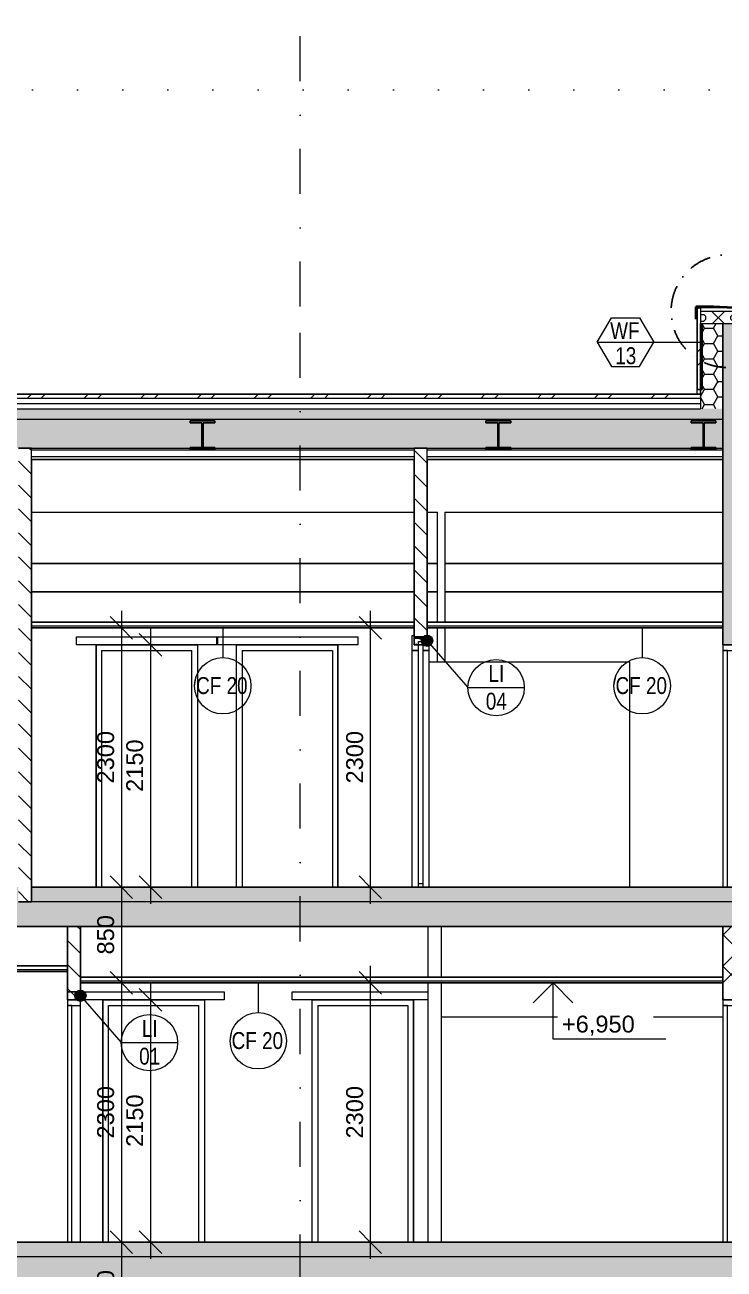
# Model space of a CAD drawing. Header units: millimetres. Extents: x 51291 to 245431, y -8645 to 72638.
# Drawn here: x 88856 to 95059, y 4410 to 15450 of the extents above; entities that cross this region are included whole.
import ezdxf

# ---------------------------------------------------------------- set-up
doc = ezdxf.new("R2010")
doc.units = ezdxf.units.MM
for name, pattern in [('HA_DashDot_10mm-S3mm', [1000, 400, -300, 0, -300]), ('HA_DashDot_4mm-S1mm', [400, 200, -100, 0, -100]), ('HA_Dot-S4mm', [400, 0, -400])]:
    doc.linetypes.add(name, pattern=pattern)
for name, color, linetype, lineweight in [('A-____-____-DIMS', 9, 'Continuous', 5), ('A-____-____-DIMS-100', 9, 'Continuous', 5), ('A-CLNG-____-IDEN', 9, 'Continuous', 9), ('A-CLNG-____-MCUT', 9, 'Continuous', 25), ('A-DETL-____-THIN', 9, 'Continuous', 9), ('A-DETL-____-WIDE', 9, 'Continuous', 40), ('A-DETL-GENF-OTLN', 9, 'Continuous', 9), ('A-DOOR-____-MCUT', 9, 'Continuous', 9), ('A-DOOR-____-OTLN', 9, 'Continuous', 9), ('A-DOOR-FRAM-MCUT', 9, 'Continuous', 9), ('A-DOOR-FRAM-OTLN', 9, 'Continuous', 9), ('A-FLOR-____-MCUT', 9, 'Continuous', 25), ('A-FLOR-____-OVHD', 9, 'HA_DashDot_4mm-S1mm', 25), ('A-FLOR-____-PATT', 9, 'Continuous', 25), ('A-FLOR-LEVL-OTLN', 9, 'Continuous', 9), ('A-GENM-____-IDEN', 9, 'Continuous', 9), ('A-GENM-____-MCUT', 9, 'Continuous', 25), ('A-GENM-____-OTLN', 9, 'Continuous', 9), ('A-ROOF-____-MCUT', 9, 'Continuous', 25), ('A-ROOF-____-PATT', 9, 'Continuous', 25), ('A-WALL-____-MCUT', 9, 'Continuous', 25), ('A-WALL-____-OTLN', 9, 'Continuous', 9), ('A-WALL-____-PATT', 9, 'Continuous', 25), ('G-____-____-DIMS', 9, 'Continuous', 5), ('G-____-____-TEXT', 9, 'Continuous', 5), ('I-FURN-____-OTLN', 9, 'Continuous', 9), ('I-WALL-____-MCUT', 9, 'Continuous', 25), ('I-WALL-____-OTLN', 9, 'Continuous', 9), ('S-BEAM-____-MCUT', 9, 'Continuous', 25), ('S-COLS-____-OTLN', 9, 'Continuous', 9), ('S-GRID-____-OTLN', 9, 'Continuous', 5)]:
    doc.layers.add(name, color=color, linetype=linetype, lineweight=lineweight)
doc.styles.add('Arial_1', font='arial.ttf', dxfattribs={"height": 150})
doc.styles.add('Arial_3', font='arial.ttf', dxfattribs={"width": 0.8, "height": 150})
doc.dimstyles.new('Inner_Dimensions', dxfattribs={"dimscale": 304.8, "dimtxt": 153.03891, "dimasz": 0.656168, "dimexe": 0.492126, "dimexo": 0.0625, "dimgap": 0.065617, "dimtad": 1, "dimdec": 0, "dimzin": 0, "dimdsep": 46, "dimtxsty": 'Arial_1', "dimblk1": 'OBLIQUE', "dimblk2": 'OBLIQUE', "dimsah": 1, "dimcen": 0.09, "dimdle": 0.492126, "dimazin": 0, "dimtfac": 1, "dimtdec": 4, "dimtix": 1, "dimtmove": 0, "dimatfit": 3, "dimfxl": 0.492126, "dimfxlon": 1, "dimtvp": 1, "dimtolj": 1, "dimtzin": 0, "dimlwd": 9, "dimlwe": 9, "dimarcsym": 2})
pattern_1 = [(135, (-4372.11, 1865.4), (-106.066, -106.066), [])]
pattern_2 = [(45, (-4372.1, 1865.4), (-251.447, 251.447), []), (45, (-4372.1, 2246.4), (-251.447, 251.447), [])]
pattern_3 = [(0, (-4372.115, 1865.4), (117.188, 67.658), [78.125, -156.25]), (120, (-4372.115, 1865.4), (-117.18705, 67.65792), [78.125, -156.25]), (60, (-4372.115, 1865.4), (0.00045, 135.31679), [0, -156.25, 78.125, 0])]
pattern_4 = [(45, (-4372.11, 1865.4), (-176.777, 176.777), []), (45, (-4301.4, 1865.4), (-176.777, 176.777), []), (45, (-4159.98, 1865.4), (-106.066, 247.4874), [100, -50, 3.353, -46.647])]

# ---------------------------------------------------------------- blocks, each defined once
blk = doc.blocks.new('HA_DR_Single_Swing_Solid - In_BJ_900x2100_Vstup-V24-ŘEZ D-D OBJEKT D')
at = {"layer": 'A-DOOR-____-MCUT', "color": 250}
for p, q in [((3898, 6750), (3898, 4650)), ((3938, 6750), (3898, 6750)), ((3938, 4650), (3938, 6750)), ((3898, 4650), (3938, 4650))]:
    blk.add_line(p, q, dxfattribs=at)
at = {"layer": 'A-DOOR-FRAM-MCUT', "color": 250}
for p, q in [((3898, 6800), (3898, 6750)), ((4148, 6800), (3898, 6800)), ((3898, 6750), (4148, 6750)), ((4148, 6750), (4148, 6800))]:
    blk.add_line(p, q, dxfattribs=at)
at = {"layer": 'A-DOOR-FRAM-OTLN', "color": 250}
blk.add_line((4148, 6750), (4148, 4650), dxfattribs=at)
blk = doc.blocks.new('HA_DR_Single_Swing_Solid - In_BJ_900x2100_Vstup-2000318-ŘEZ D-D OBJEKT D')
at = {"layer": 'A-DOOR-____-MCUT', "color": 250}
for p, q in [((3898, 9900), (3898, 7800)), ((3938, 9900), (3898, 9900)), ((3938, 7800), (3938, 9900)), ((3898, 7800), (3938, 7800))]:
    blk.add_line(p, q, dxfattribs=at)
at = {"layer": 'A-DOOR-FRAM-MCUT', "color": 250}
for p, q in [((3898, 9950), (3898, 9900)), ((4148, 9950), (3898, 9950)), ((4148, 9900), (4148, 9950)), ((3898, 9900), (4148, 9900))]:
    blk.add_line(p, q, dxfattribs=at)
at = {"layer": 'A-DOOR-FRAM-OTLN', "color": 250}
blk.add_line((4148, 9900), (4148, 7800), dxfattribs=at)
blk = doc.blocks.new('HA_DR_Single_Swing_Solid - In_BJ_800x2100-2000412-ŘEZ D-D OBJEKT D')
at = {"layer": 'A-DOOR-FRAM-OTLN', "color": 250}
for p, q in [((17148, 1500), (17148, 3650)), ((18048, 3650), (17148, 3650)), ((18048, 1500), (18048, 3650)), ((17198, 3600), (17198, 1500)), ((17198, 3600), (17998, 3600)), ((17998, 3600), (17998, 1500))]:
    blk.add_line(p, q, dxfattribs=at)
blk = doc.blocks.new('HA_DR_Single_Swing_Solid - In_BJ_800x2100-2000414-ŘEZ D-D OBJEKT D')
at = {"layer": 'A-DOOR-FRAM-OTLN', "color": 250}
for p, q in [((15343, 3650), (15343, 1500)), ((16243, 3650), (15343, 3650)), ((16243, 3650), (16243, 1500)), ((15393, 1500), (15393, 3600)), ((15393, 3600), (16193, 3600)), ((16193, 1500), (16193, 3600))]:
    blk.add_line(p, q, dxfattribs=at)
blk = doc.blocks.new('HA_DR_Single_Swing_Solid - In_BJ_700x2100-2000418-ŘEZ D-D OBJEKT D')
at = {"layer": 'A-DOOR-____-MCUT', "color": 250}
for p, q in [((-1917, 6750), (-1917, 4650)), ((-1877, 6750), (-1917, 6750)), ((-1877, 4650), (-1877, 6750)), ((-1917, 4650), (-1877, 4650))]:
    blk.add_line(p, q, dxfattribs=at)
at = {"layer": 'A-DOOR-FRAM-MCUT', "color": 250}
for p, q in [((-1917, 6800), (-1917, 6750)), ((-1802, 6800), (-1917, 6800)), ((-1917, 6750), (-1802, 6750)), ((-1802, 6750), (-1802, 6800))]:
    blk.add_line(p, q, dxfattribs=at)
at = {"layer": 'A-DOOR-FRAM-OTLN', "color": 250}
blk.add_line((-1802, 4650), (-1802, 6750), dxfattribs=at)
blk = doc.blocks.new('NAB_Šatní_skříň_ADNS - 600x2000xšířka-1657077-ŘEZ D-D OBJEKT D')
at = {"layer": 'I-FURN-____-OTLN', "color": 250}
for q in [(3898, 6650), (1398, 4650)]:
    blk.add_line((1398, 6650), q, dxfattribs=at)
blk = doc.blocks.new('HA_DR_Single_SlidingToPocket_Solid - In_BJ_700x2100-1984230-ŘEZ D-D OBJEKT D')
at = {"layer": 'A-DOOR-FRAM-MCUT', "color": 250}
for p, q in [((1138, 10030), (1138, 9900)), ((1158, 10030), (1138, 10030)), ((1158, 10010), (1158, 10030)), ((1273, 10010), (1158, 10010)), ((1196, 9900), (1196, 9980)), ((1196, 9980), (1236, 9980)), ((1236, 9980), (1236, 9900)), ((1293, 10030), (1273, 10030)), ((1273, 10030), (1273, 10010)), ((1293, 9900), (1293, 10030)), ((1138, 9900), (1196, 9900)), ((1196, 9900), (1138, 9900)), ((1138, 9900), (1138, 7800)), ((1196, 7800), (1196, 9900)), ((1236, 9900), (1293, 9900)), ((1293, 9900), (1236, 9900)), ((1236, 9900), (1236, 7800)), ((1293, 7800), (1293, 9900)), ((1138, 7800), (1196, 7800)), ((1236, 7800), (1293, 7800))]:
    blk.add_line(p, q, dxfattribs=at)
at = {"layer": 'A-DOOR-FRAM-OTLN', "color": 250}
blk.add_line((1236, 7830), (1196, 7830), dxfattribs=at)
blk = doc.blocks.new('NAB_Šatní_skříň_ADNS - 600x2000xšířka-1471654-ŘEZ D-D OBJEKT D')
at = {"layer": 'I-FURN-____-OTLN', "color": 250}
for p in [(1293, 9800), (3073, 7800)]:
    blk.add_line(p, (3073, 9800), dxfattribs=at)
blk = doc.blocks.new('TB_Porotherm KP11_5_1000mm - TB_Porotherm KP11_5_1000mm-1834151-ŘEZ D-D OBJEKT D')
at = {"layer": 'A-GENM-____-OTLN', "lineweight": 5}
h = blk.add_hatch(dxfattribs=at)
h.set_pattern_fill('FP_27', color=256, style=0, pattern_type=2)
h.set_pattern_definition(pattern_4)
h.paths.add_polyline_path([(-1802, 6800), (-1802, 6871), (-1917, 6871), (-1917, 6800)])
at = {"layer": 'A-GENM-____-MCUT', "color": 10}
for p, q in [((-1802, 6871), (-1917, 6871)), ((-1917, 6871), (-1917, 6800)), ((-1802, 6800), (-1802, 6871)), ((-1917, 6800), (-1802, 6800))]:
    blk.add_line(p, q, dxfattribs=at)
blk = doc.blocks.new('TB_Porotherm KP11_5_1250mm - TB_Porotherm KP11_5_1250mm-1840670-ŘEZ D-D OBJEKT D')
at = {"layer": 'A-GENM-____-OTLN', "color": 250}
for p, q in [((-1777, 6800), (-1777, 6871)), ((-1777, 6871), (-527, 6871)), ((-527, 6871), (-527, 6800)), ((-527, 6800), (-1777, 6800))]:
    blk.add_line(p, q, dxfattribs=at)
blk = doc.blocks.new('TB_Porotherm KP11_5_1250mm - TB_Porotherm KP11_5_1250mm-V30-ŘEZ D-D OBJEKT D')
at = {"layer": 'A-GENM-____-OTLN', "color": 250}
for p, q in [((78, 6800), (78, 6871)), ((78, 6871), (1283, 6871)), ((1283, 6800), (78, 6800))]:
    blk.add_line(p, q, dxfattribs=at)
blk = doc.blocks.new('TB_Porotherm KP11_5_1750mm - TB_Porotherm KP11_5_1750mm-V48-ŘEZ D-D OBJEKT D')
at = {"layer": 'A-GENM-____-OTLN', "lineweight": 5}
h = blk.add_hatch(dxfattribs=at)
h.set_pattern_fill('FP_27', color=256, style=0, pattern_type=2)
h.set_pattern_definition(pattern_4)
h.paths.add_polyline_path([(1273, 9950), (1273, 10021), (1158, 10021), (1158, 9950)])
at = {"layer": 'A-GENM-____-MCUT', "color": 10}
for p, q in [((1273, 10021), (1158, 10021)), ((1158, 10021), (1158, 9950)), ((1158, 9950), (1273, 9950)), ((1273, 9950), (1273, 10021))]:
    blk.add_line(p, q, dxfattribs=at)
blk = doc.blocks.new('185-01_OBJEKT D_Central_rvt-2-ŘEZ D-D OBJEKT D')
at = {"layer": 'A-FLOR-____-PATT', "lineweight": 9}
for points in [[(4217, 11300), (6478, 11300), (6478, 11500), (3898, 11500), (3898, 11300), (4148, 11300)], [(-5662, 7450), (22158, 7450), (22158, 7670), (-5662, 7670), (-5662, 7638)], [(9251, 4300), (22158, 4300), (22158, 4520), (-5302, 4520), (-5302, 4300), (8692, 4300)]]:
    blk.add_hatch(color=254, dxfattribs=at).paths.add_polyline_path(points)
at = {"layer": 'A-FLOR-____-PATT', "lineweight": 5}
h = blk.add_hatch(color=7, dxfattribs=at)
h.paths.add_polyline_path([(8692, 7670), (18733, 7670), (18733, 7800), (-2237, 7800), (-2237, 7670), (8412, 7670)])
h.paths.add_polyline_path([(21698, 7670), (21798, 7670), (21798, 7800), (20723, 7800), (20723, 7670), (21558, 7670)])
h.paths.add_polyline_path([(20608, 7670), (20608, 7800), (18848, 7800), (18848, 7670), (20439, 7670)])
h.paths.add_polyline_path([(-2496, 7670), (-2352, 7670), (-2352, 7800), (-4112, 7800), (-4112, 7670), (-3615, 7670)])
h.paths.add_polyline_path([(-4252, 7670), (-4227, 7670), (-4227, 7800), (-5302, 7800), (-5302, 7670), (-4734, 7670)])
blk.add_hatch(color=7, dxfattribs=at).paths.add_polyline_path([(-5302, 4520), (21798, 4520), (21798, 4650), (-5302, 4650)])
at = {"layer": 'A-ROOF-____-PATT', "lineweight": 5}
h = blk.add_hatch(dxfattribs=at)
h.set_pattern_fill('FP_25', color=8, style=0, pattern_type=2)
h.set_pattern_definition(pattern_2)
h.paths.add_polyline_path([(22238, 12139), (22238, 12174), (9348, 12174), (9348, 12139), (22118, 12139)])
h.paths.add_polyline_path([(3698, 12139), (3698, 12174), (-5757, 12174), (-5757, 12139), (3657, 12139)])
h = blk.add_hatch(dxfattribs=at)
h.set_pattern_fill('FP_26', color=50, style=0, pattern_type=2)
h.set_pattern_definition(pattern_3)
h.paths.add_polyline_path([(22238, 11952), (22238, 12045), (9148, 12045), (9148, 11952), (22118, 11952)])
h.paths.add_polyline_path([(3898, 11952), (3898, 12045), (-5757, 12045), (-5757, 11952), (3657, 11952)])
h = blk.add_hatch(dxfattribs=at)
h.set_pattern_fill('FP_26', color=50, style=0, pattern_type=2)
h.set_pattern_definition(pattern_3)
h.paths.add_polyline_path([(22238, 11695), (22238, 11952), (9148, 11952), (9148, 11695), (22118, 11695)])
h.paths.add_polyline_path([(3898, 11695), (3898, 11952), (-5757, 11952), (-5757, 11695), (3657, 11695)])
at = {"layer": 'A-WALL-____-PATT', "lineweight": 5}
h = blk.add_hatch(dxfattribs=at)
h.set_pattern_fill('FP_25', color=50, style=0, pattern_type=2)
h.set_pattern_definition(pattern_2)
h.paths.add_polyline_path([(3713, 12214), (3713, 12800), (3698, 12800), (3698, 12940), (3668, 12940), (3668, 12214)])
h = blk.add_hatch(dxfattribs=at)
h.set_pattern_fill('FP_26', color=50, style=0, pattern_type=2)
h.set_pattern_definition(pattern_3)
h.paths.add_polyline_path([(3898, 12045), (3898, 12800), (3698, 12800), (3698, 12045)])
at = {"layer": 'A-WALL-____-PATT', "lineweight": 9}
for points in [[(4098, 11500), (4098, 12800), (3898, 12800), (3898, 11500), (3937, 11500)], [(4148, 9950), (4148, 11300), (3898, 11300), (3898, 9950)]]:
    blk.add_hatch(color=254, dxfattribs=at).paths.add_polyline_path(points)
at = {"layer": 'A-WALL-____-PATT', "lineweight": 5}
h = blk.add_hatch(dxfattribs=at)
h.set_pattern_fill('FP_21', color=50, style=0, pattern_type=2)
h.set_pattern_definition(pattern_1)
h.paths.add_polyline_path([(-2352, 7670), (-2237, 7670), (-2237, 11695), (-2352, 11695), (-2352, 7800)])
h = blk.add_hatch(dxfattribs=at)
h.set_pattern_fill('FP_21', color=50, style=0, pattern_type=2)
h.set_pattern_definition(pattern_1)
h.paths.add_polyline_path([(1158, 10010), (1273, 10010), (1273, 11695), (1158, 11695), (1158, 10139)])
h = blk.add_hatch(dxfattribs=at)
h.set_pattern_fill('FP_21', color=50, style=0, pattern_type=2)
h.set_pattern_definition(pattern_1)
h.paths.add_polyline_path([(-1802, 6800), (-1802, 7450), (-1917, 7450), (-1917, 6800)])
h = blk.add_hatch(dxfattribs=at)
h.set_pattern_fill('FP_24', color=8, style=0, pattern_type=2)
h.set_pattern_definition([(45, (-4372.1, 1865.4), (-212.132, 212.132), []), (45, (-4222.1, 1865.4), (-212.132, 212.132), []), (315, (-4372.11, 1865.4), (141.4214, 141.4214), [])])
h.paths.add_polyline_path([(4148, 6800), (4148, 7450), (3898, 7450), (3898, 6800)])
at = {"layer": 'A-CLNG-____-MCUT', "color": 10}
for p, q in [((1158, 10152), (-2237, 10152)), ((-2237, 10152), (-2237, 10100)), ((-2237, 10100), (1158, 10100)), ((1158, 10100), (1158, 10152)), ((3898, 10152), (1273, 10152)), ((1273, 10152), (1273, 10100)), ((1273, 10100), (3898, 10100)), ((3898, 10100), (3898, 10152)), ((-1917, 7102), (-5302, 7102)), ((-1917, 7050), (-1917, 7102)), ((-5302, 7050), (-1917, 7050)), ((3898, 7002), (-1802, 7002)), ((-1802, 7002), (-1802, 6950)), ((3898, 6950), (3898, 7002)), ((-1802, 6950), (3898, 6950))]:
    blk.add_line(p, q, dxfattribs=at)
at = {"layer": 'A-CLNG-____-MCUT', "color": 250, "lineweight": 9}
for p, q in [((1158, 10116), (-2237, 10116)), ((3898, 10116), (1273, 10116)), ((-1917, 7066), (-5302, 7066)), ((3898, 6966), (-1802, 6966))]:
    blk.add_line(p, q, dxfattribs=at)
at = {"layer": 'A-FLOR-____-MCUT', "color": 10}
for p, q in [((3898, 11500), (3898, 11300)), ((18733, 7800), (-2237, 7800)), ((-5302, 7450), (3898, 7450)), ((20998, 4650), (-4502, 4650))]:
    blk.add_line(p, q, dxfattribs=at)
at = {"layer": 'A-FLOR-____-MCUT', "color": 250, "lineweight": 9}
for p, q in [((-2237, 7800), (-2237, 7670)), ((-2237, 7670), (-2352, 7670)), ((18733, 7670), (-2237, 7670)), ((3898, 7450), (4148, 7450)), ((21798, 4520), (-5302, 4520))]:
    blk.add_line(p, q, dxfattribs=at)
at = {"layer": 'A-ROOF-____-MCUT', "color": 10}
for p, q in [((3698, 12174), (-5757, 12174)), ((3898, 11593), (3898, 12045)), ((-2237, 11593), (1158, 11593)), ((1273, 11593), (3898, 11593))]:
    blk.add_line(p, q, dxfattribs=at)
at = {"layer": 'A-ROOF-____-MCUT', "color": 250, "lineweight": 9}
for p, q in [((-5757, 12139), (3698, 12139)), ((-5757, 12092), (3698, 12092)), ((-5757, 12045), (3698, 12045)), ((-5757, 11952), (3898, 11952)), ((-2352, 11695), (-2237, 11695)), ((-2237, 11695), (1158, 11695)), ((-2237, 11681), (1158, 11681)), ((-2237, 11622), (1158, 11622)), ((1158, 11695), (1273, 11695)), ((1273, 11695), (3898, 11695)), ((1273, 11681), (3898, 11681)), ((1273, 11622), (3898, 11622))]:
    blk.add_line(p, q, dxfattribs=at)
at = {"layer": 'A-WALL-____-MCUT', "color": 10}
for p, q in [((3668, 12940), (3668, 12214)), ((3698, 12940), (3668, 12940)), ((3698, 12800), (3698, 12174)), ((3713, 12214), (3713, 12800)), ((3668, 12214), (3713, 12214)), ((3898, 12045), (3898, 12174)), ((3898, 12045), (3898, 11500))]:
    blk.add_line(p, q, dxfattribs=at)
at = {"layer": 'A-WALL-____-MCUT', "color": 250, "lineweight": 9}
for p, q in [((3898, 12800), (3898, 12174)), ((3898, 12174), (3898, 12800)), ((3698, 12174), (3698, 12139)), ((3898, 12045), (3898, 12174)), ((3698, 12139), (3698, 12092)), ((3698, 12092), (3698, 12045)), ((-2237, 11695), (-2352, 11695)), ((-2237, 11681), (-2237, 11695)), ((-2237, 11622), (-2237, 11681)), ((-2237, 11593), (-2237, 11622)), ((1273, 11695), (1158, 11695)), ((1158, 11695), (1158, 11681)), ((1158, 11681), (1158, 11622)), ((1158, 11622), (1158, 11593)), ((1273, 11681), (1273, 11695)), ((1273, 11622), (1273, 11681)), ((1273, 11593), (1273, 11622)), ((-2237, 7670), (-2237, 7800)), ((-2352, 7670), (-2237, 7670)), ((4148, 7450), (3898, 7450))]:
    blk.add_line(p, q, dxfattribs=at)
at = {"layer": 'A-WALL-____-OTLN', "color": 250}
blk.add_line((3668, 12174), (3668, 12214), dxfattribs=at)
at = {"layer": 'I-WALL-____-MCUT', "color": 10}
for p, q in [((-2237, 7800), (-2237, 11593)), ((1158, 11593), (1158, 10010)), ((1273, 10010), (1273, 11593)), ((3898, 11300), (3898, 9950)), ((1158, 10010), (1273, 10010)), ((3898, 9950), (4148, 9950)), ((-1917, 7450), (-1917, 6800)), ((-1802, 7450), (-1917, 7450)), ((-1802, 6800), (-1802, 7450)), ((3898, 7450), (3898, 6800)), ((-1917, 6800), (-1802, 6800)), ((3898, 6800), (4148, 6800))]:
    blk.add_line(p, q, dxfattribs=at)
at = {"layer": 'I-WALL-____-OTLN', "color": 250}
for p, q in [((1158, 11125), (-2237, 11125)), ((1366, 11125), (1273, 11125)), ((3898, 11125), (1430, 11125)), ((-2237, 10670), (1158, 10670)), ((1158, 10670), (-2237, 10670)), ((1273, 10670), (1366, 10670)), ((1366, 10670), (1273, 10670)), ((1430, 10670), (3898, 10670)), ((3898, 10670), (1430, 10670)), ((1158, 10420), (-2237, 10420)), ((-2237, 10420), (1158, 10420)), ((1366, 10420), (1273, 10420)), ((1273, 10420), (1366, 10420)), ((3898, 10420), (1430, 10420)), ((1430, 10420), (3898, 10420)), ((-1662, 7800), (-1662, 9950)), ((-1662, 9950), (-762, 9950)), ((-762, 9950), (-762, 7800)), ((-417, 7800), (-417, 9950)), ((-417, 9950), (483, 9950)), ((483, 9950), (483, 7800)), ((1283, 7002), (1283, 7450)), ((1398, 7450), (1398, 7002)), ((1283, 4650), (1283, 6950)), ((1398, 6950), (1398, 4650)), ((-1602, 4650), (-1602, 6800)), ((-1602, 6800), (-702, 6800)), ((-702, 6800), (-702, 4650)), ((253, 4650), (253, 6800)), ((253, 6800), (1153, 6800)), ((1153, 6800), (1153, 4650))]:
    blk.add_line(p, q, dxfattribs=at)
at = {"layer": 'S-COLS-____-OTLN', "color": 250}
for p, q in [((1366, 10152), (1366, 11127)), ((1430, 11127), (1430, 10152)), ((1366, 9800), (1366, 10100)), ((1430, 10100), (1430, 9800))]:
    blk.add_line(p, q, dxfattribs=at)
at = {"layer": 'A-DOOR-____-OTLN', "color": 250, "lineweight": 9}
for name, p in [('HA_DR_Single_Swing_Solid - In_BJ_800x2100-2000414-ŘEZ D-D OBJEKT D', (-17005, 6300)), ('HA_DR_Single_Swing_Solid - In_BJ_800x2100-2000412-ŘEZ D-D OBJEKT D', (-17565, 6300)), ('HA_DR_Single_SlidingToPocket_Solid - In_BJ_700x2100-1984230-ŘEZ D-D OBJEKT D', (0, 0)), ('HA_DR_Single_Swing_Solid - In_BJ_900x2100_Vstup-2000318-ŘEZ D-D OBJEKT D', (0, 0)), ('HA_DR_Single_Swing_Solid - In_BJ_700x2100-2000418-ŘEZ D-D OBJEKT D', (0, 0)), ('HA_DR_Single_Swing_Solid - In_BJ_800x2100-2000414-ŘEZ D-D OBJEKT D', (-16945, 3150)), ('HA_DR_Single_Swing_Solid - In_BJ_800x2100-2000412-ŘEZ D-D OBJEKT D', (-16895, 3150)), ('HA_DR_Single_Swing_Solid - In_BJ_900x2100_Vstup-V24-ŘEZ D-D OBJEKT D', (0, 0))]:
    blk.add_blockref(name, p, dxfattribs=at)
at = {"layer": 'A-GENM-____-OTLN', "color": 250, "lineweight": 9}
for name, p in [('TB_Porotherm KP11_5_1250mm - TB_Porotherm KP11_5_1250mm-1840670-ŘEZ D-D OBJEKT D', (-60, 3150)), ('TB_Porotherm KP11_5_1250mm - TB_Porotherm KP11_5_1250mm-1840670-ŘEZ D-D OBJEKT D', (1185, 3150)), ('TB_Porotherm KP11_5_1750mm - TB_Porotherm KP11_5_1750mm-V48-ŘEZ D-D OBJEKT D', (0, 0)), ('TB_Porotherm KP11_5_1000mm - TB_Porotherm KP11_5_1000mm-1834151-ŘEZ D-D OBJEKT D', (0, 0)), ('TB_Porotherm KP11_5_1250mm - TB_Porotherm KP11_5_1250mm-1840670-ŘEZ D-D OBJEKT D', (0, 0)), ('TB_Porotherm KP11_5_1250mm - TB_Porotherm KP11_5_1250mm-V30-ŘEZ D-D OBJEKT D', (0, 0))]:
    blk.add_blockref(name, p, dxfattribs=at)
at = {"layer": 'I-FURN-____-OTLN', "color": 250, "lineweight": 9}
for name in ['NAB_Šatní_skříň_ADNS - 600x2000xšířka-1471654-ŘEZ D-D OBJEKT D', 'NAB_Šatní_skříň_ADNS - 600x2000xšířka-1657077-ŘEZ D-D OBJEKT D']:
    blk.add_blockref(name, (0, 0), dxfattribs=at)
blk = doc.blocks.new('BD Libuτ_IFC_210924_ifc-2-ŘEZ D-D OBJEKT D')
at = {"layer": 'S-BEAM-____-MCUT', "color": 10}
for p, q in [((-609, 11938), (-829, 11938)), ((-829, 11938), (-829, 11919)), ((-609, 11919), (-609, 11938)), ((2016, 11938), (1796, 11938)), ((1796, 11938), (1796, 11919)), ((2016, 11919), (2016, 11938)), ((3836, 11938), (3616, 11938)), ((3616, 11938), (3616, 11920)), ((3836, 11920), (3836, 11938)), ((-829, 11919), (-724, 11919)), ((-724, 11919), (-724, 11700)), ((-714, 11700), (-714, 11919)), ((-714, 11919), (-609, 11919)), ((1796, 11919), (1901, 11919)), ((1901, 11919), (1901, 11700)), ((1911, 11700), (1911, 11919)), ((1911, 11919), (2016, 11919)), ((3616, 11920), (3721, 11920)), ((3721, 11920), (3721, 11700)), ((3731, 11700), (3731, 11920)), ((3731, 11920), (3836, 11920)), ((-724, 11700), (-829, 11700)), ((-829, 11700), (-829, 11681)), ((-829, 11681), (-609, 11681)), ((-609, 11700), (-714, 11700)), ((-609, 11681), (-609, 11700)), ((1901, 11700), (1796, 11700)), ((1796, 11700), (1796, 11681)), ((1796, 11681), (2016, 11681)), ((2016, 11700), (1911, 11700)), ((2016, 11681), (2016, 11700)), ((3721, 11700), (3616, 11700)), ((3616, 11700), (3616, 11682)), ((3616, 11682), (3836, 11682)), ((3836, 11700), (3731, 11700)), ((3836, 11682), (3836, 11700))]:
    blk.add_line(p, q, dxfattribs=at)
blk = doc.blocks.new('DIMBLOCK71-ŘEZ D-D OBJEKT D')
at = {"layer": 'A-____-____-DIMS-100', "lineweight": 9}
for p, q in [((89970, 6800), (89870, 6900)), ((89970, 6950), (89970, 4500)), ((90120, 6800), (89820, 6800)), ((89970, 6800), (90070, 6700)), ((89970, 6800), (90120, 6800)), ((89970, 4650), (89870, 4750)), ((90120, 4650), (89820, 4650)), ((89970, 4650), (90070, 4550)), ((89970, 4650), (90120, 4650))]:
    blk.add_line(p, q, dxfattribs=at)
at = {"layer": 'A-____-____-DIMS-100', "color": 0, "lineweight": 9, "insert": (89755, 5494), "char_height": 150, "width": 553.77, "attachment_point": 1, "rotation": 90, "line_spacing_factor": 0.941778, "style": 'Arial_1'}
blk.add_mtext('2150', dxfattribs=at)
blk = doc.blocks.new('_Oblique')
at = {"color": 0, "linetype": 'ByBlock', "lineweight": -2}
blk.add_line((-0.5, -0.5), (0.5, 0.5), dxfattribs=at)
blk = doc.blocks.new('DIMBLOCK72-ŘEZ D-D OBJEKT D')
at = {"layer": 'A-____-____-DIMS-100', "lineweight": 9}
for p, q in [((89970, 9950), (89870, 10050)), ((89970, 10100), (89970, 7650)), ((90120, 9950), (89820, 9950)), ((89970, 9950), (90070, 9850)), ((89970, 9950), (90120, 9950)), ((89970, 7800), (89870, 7900)), ((90120, 7800), (89820, 7800)), ((89970, 7800), (90070, 7700)), ((89970, 7800), (90120, 7800))]:
    blk.add_line(p, q, dxfattribs=at)
at = {"layer": 'A-____-____-DIMS-100', "color": 0, "lineweight": 9, "insert": (89755, 8644), "char_height": 150, "width": 553.77, "attachment_point": 1, "rotation": 90, "line_spacing_factor": 0.941778, "style": 'Arial_1'}
blk.add_mtext('2150', dxfattribs=at)
blk = doc.blocks.new('Spot Elevations - Flipped-794089-ŘEZ D-D OBJEKT D')
at = {"layer": 'G-____-____-DIMS', "lineweight": 9}
for p, q in [((5062, 11123), (5238, 11300)), ((5238, 11300), (5415, 11123)), ((5238, 10800), (5238, 11300)), ((6238, 10800), (5238, 10800))]:
    blk.add_line(p, q, dxfattribs=at)
blk = doc.blocks.new('HA_Tag_Ceiling - Group _ Type Mark-1822524-ŘEZ D-D OBJEKT D')
at = {"layer": 'A-CLNG-____-IDEN'}
blk.add_line((-789, 9586), (-774, 9671), dxfattribs=at)
blk.add_circle((-539, 9586), 250, dxfattribs=at)
blk = doc.blocks.new('DIMBLOCK107-ŘEZ D-D OBJEKT D')
at = {"layer": 'A-____-____-DIMS-100', "lineweight": 9}
for p, q in [((89712, 10100), (89612, 10200)), ((89712, 10250), (89712, 7800)), ((89862, 10100), (89562, 10100)), ((89712, 10100), (89812, 10000)), ((89712, 10100), (89862, 10100)), ((89712, 7800), (89612, 7900)), ((89862, 7800), (89562, 7800)), ((89712, 7800), (89812, 7700)), ((89712, 7800), (89862, 7800))]:
    blk.add_line(p, q, dxfattribs=at)
at = {"layer": 'A-____-____-DIMS-100', "color": 0, "lineweight": 9, "insert": (89497, 8719), "char_height": 150, "width": 553.77, "attachment_point": 1, "rotation": 90, "line_spacing_factor": 0.941778, "style": 'Arial_1'}
blk.add_mtext('2300', dxfattribs=at)
blk = doc.blocks.new('DIMBLOCK108-ŘEZ D-D OBJEKT D')
at = {"layer": 'A-____-____-DIMS-100', "lineweight": 9}
for p, q in [((89712, 7800), (89612, 7900)), ((89862, 7800), (89562, 7800)), ((89712, 7800), (89712, 6950)), ((89712, 7800), (89812, 7700)), ((89712, 7800), (89862, 7800)), ((89712, 6950), (89612, 7050)), ((89862, 6950), (89562, 6950)), ((89712, 6950), (89812, 6850)), ((89712, 6950), (89862, 6950))]:
    blk.add_line(p, q, dxfattribs=at)
at = {"layer": 'A-____-____-DIMS-100', "color": 0, "lineweight": 9, "insert": (89497, 7202), "char_height": 150, "width": 415.32, "attachment_point": 1, "rotation": 90, "line_spacing_factor": 0.941778, "style": 'Arial_1'}
blk.add_mtext('850', dxfattribs=at)
blk = doc.blocks.new('DIMBLOCK109-ŘEZ D-D OBJEKT D')
at = {"layer": 'A-____-____-DIMS-100', "lineweight": 9}
for p, q in [((89712, 6950), (89612, 7050)), ((89862, 6950), (89562, 6950)), ((89712, 6950), (89712, 4650)), ((89712, 6950), (89812, 6850)), ((89712, 6950), (89862, 6950)), ((89712, 4650), (89612, 4750)), ((89862, 4650), (89562, 4650)), ((89712, 4650), (89812, 4550)), ((89712, 4650), (89862, 4650))]:
    blk.add_line(p, q, dxfattribs=at)
at = {"layer": 'A-____-____-DIMS-100', "color": 0, "lineweight": 9, "insert": (89497, 5569), "char_height": 150, "width": 553.77, "attachment_point": 1, "rotation": 90, "line_spacing_factor": 0.941778, "style": 'Arial_1'}
blk.add_mtext('2300', dxfattribs=at)
blk = doc.blocks.new('DIMBLOCK110-ŘEZ D-D OBJEKT D')
at = {"layer": 'A-____-____-DIMS-100', "lineweight": 9}
for p, q in [((89712, 4650), (89612, 4750)), ((89862, 4650), (89562, 4650)), ((89712, 4650), (89712, 3800)), ((89712, 4650), (89812, 4550)), ((89712, 4650), (89862, 4650)), ((89712, 3800), (89612, 3900)), ((89862, 3800), (89562, 3800)), ((89712, 3800), (89812, 3700)), ((89712, 3800), (89862, 3800))]:
    blk.add_line(p, q, dxfattribs=at)
at = {"layer": 'A-____-____-DIMS-100', "color": 0, "lineweight": 9, "insert": (89497, 4052), "char_height": 150, "width": 415.32, "attachment_point": 1, "rotation": 90, "line_spacing_factor": 0.941778, "style": 'Arial_1'}
blk.add_mtext('850', dxfattribs=at)
blk = doc.blocks.new('DIMBLOCK116-ŘEZ D-D OBJEKT D')
at = {"layer": 'A-____-____-DIMS-100', "lineweight": 9}
for p, q in [((91920, 7100), (91920, 4500)), ((91920, 6950), (91820, 7050)), ((92070, 6950), (91770, 6950)), ((91920, 6950), (92020, 6850)), ((91920, 6950), (92070, 6950)), ((91920, 4650), (91820, 4750)), ((92070, 4650), (91770, 4650)), ((91920, 4650), (92020, 4550)), ((91920, 4650), (92070, 4650))]:
    blk.add_line(p, q, dxfattribs=at)
at = {"layer": 'A-____-____-DIMS-100', "color": 0, "lineweight": 9, "insert": (91706, 5569), "char_height": 150, "width": 553.77, "attachment_point": 1, "rotation": 90, "line_spacing_factor": 0.941778, "style": 'Arial_1'}
blk.add_mtext('2300', dxfattribs=at)
blk = doc.blocks.new('DIMBLOCK117-ŘEZ D-D OBJEKT D')
at = {"layer": 'A-____-____-DIMS-100', "lineweight": 9}
for p, q in [((91920, 10100), (91820, 10200)), ((91920, 10250), (91920, 7650)), ((92070, 10100), (91770, 10100)), ((91920, 10100), (92020, 10000)), ((91920, 10100), (92070, 10100)), ((91920, 7800), (91820, 7900)), ((92070, 7800), (91770, 7800)), ((91920, 7800), (92020, 7700)), ((91920, 7800), (92070, 7800))]:
    blk.add_line(p, q, dxfattribs=at)
at = {"layer": 'A-____-____-DIMS-100', "color": 0, "lineweight": 9, "insert": (91706, 8719), "char_height": 150, "width": 553.77, "attachment_point": 1, "rotation": 90, "line_spacing_factor": 0.941778, "style": 'Arial_1'}
blk.add_mtext('2300', dxfattribs=at)
blk = doc.blocks.new('HA_TAG_GM_Products - Generic-588599-ŘEZ D-D OBJEKT D')
at = {"layer": 'A-GENM-____-IDEN'}
blk.add_line((-6294, 2137), (-5794, 2137), dxfattribs=at)
blk.add_circle((-6044, 2137), 250, dxfattribs=at)

msp = doc.modelspace()

# ---------------------------------------------------------------- hatches: boundary and pattern name
at = {"layer": 'A-DETL-GENF-OTLN', "lineweight": 5}
h = msp.add_hatch(dxfattribs=at)
h.set_pattern_fill('FP_22', color=50, style=0, pattern_type=2)
h.set_pattern_definition([(45, (86849, 1865.4), (-141.4214, 141.4214), []), (0, (87074.35, 1931.64), (141.421, 141.421), [25, -257.843]), (45, (87099.35, 1931.64), (-141.4214, 141.4214), [25, -175]), (90, (87117.03, 1949.32), (-141.421, 141.421), [25, -257.843]), (135, (87117.03, 1974.32), (-141.4214, -141.4214), [25, -175]), (0, (87074.35, 1992), (141.421, 141.421), [25, -257.843]), (45, (87056.67, 1974.32), (-141.4214, 141.4214), [25, -175]), (90, (87056.67, 1949.32), (-141.421, 141.421), [25, -257.843]), (135, (87074.35, 1931.64), (-141.4214, -141.4214), [25, -175]), (135, (87041.85, 1865.4), (-141.4214, -141.4214), [])])
h.paths.add_polyline_path([(94848.7, 12800), (95328.7, 12800), (95328.7, 12910), (94848.7, 12910)])
at = {"layer": 'A-GENM-____-IDEN'}
h = msp.add_hatch(color=256, dxfattribs=at)
edge = h.paths.add_edge_path()
edge.add_arc((92423.6, 9985.5), 50, 0, 360)
h = msp.add_hatch(color=256, dxfattribs=at)
edge = h.paths.add_edge_path()
edge.add_arc((89348.6, 6835.5), 50, 0, 360)

# ---------------------------------------------------------------- linework, layer by layer
at = {"layer": 'A-CLNG-____-IDEN'}
for p, q in [((90611.1, 10100), (90611.1, 9835.8)), ((94331.6, 10100), (94331.6, 9835.8)), ((90926.1, 6950), (90926.1, 6685.8))]:
    msp.add_line(p, q, dxfattribs=at)
at = {"layer": 'A-DETL-____-THIN'}
for p, q in [((95328.7, 12940), (94848.7, 12940)), ((94848.7, 12940), (94848.7, 12910)), ((93933.9, 12635.9), (94058.9, 12852.4)), ((94058.9, 12852.4), (94308.9, 12852.4)), ((94308.9, 12852.4), (94433.9, 12635.9)), ((94848.7, 12910), (94848.7, 12800)), ((94848.7, 12910), (95328.7, 12910)), ((94848.7, 12800), (95328.7, 12800)), ((93933.9, 12635.9), (94433.9, 12635.9)), ((93933.9, 12635.9), (94058.9, 12419.4)), ((94308.9, 12419.4), (94433.9, 12635.9)), ((94433.9, 12635.9), (94841.2, 12635.9)), ((94058.9, 12419.4), (94308.9, 12419.4))]:
    msp.add_line(p, q, dxfattribs=at)
at = {"layer": 'A-DETL-____-WIDE'}
for p, q in [((94808.7, 12950), (94808.7, 12840)), ((94963.7, 12950), (94808.7, 12950)), ((95148.7, 12940), (94958.7, 12950))]:
    msp.add_line(p, q, dxfattribs=at)
at = {"layer": 'A-FLOR-____-OVHD'}
msp.add_circle((95088.7, 12910), 500, dxfattribs=at)
at = {"layer": 'A-FLOR-LEVL-OTLN', "linetype": 'HA_Dot-S4mm', "lineweight": 5}
for p, q in [((80522, 14875), (117427.4, 14875)), ((80522, 7800), (117427.4, 7800)), ((80522, 4650), (117427.4, 4650))]:
    msp.add_line(p, q, dxfattribs=at)
at = {"layer": 'A-GENM-____-IDEN'}
for p, q in [((92423.6, 9985.5), (92786.3, 9569.8)), ((89348.6, 6835.5), (89711.3, 6419.8))]:
    msp.add_line(p, q, dxfattribs=at)
for centre in [(92423.6, 9985.5), (89348.6, 6835.5)]:
    msp.add_circle(centre, 50, dxfattribs=at)
at = {"layer": 'S-GRID-____-OTLN', "linetype": 'HA_DashDot_10mm-S3mm', "lineweight": 9}
for p, q in [((91298.6, 12950.5), (91298.6, 15450.5)), ((91298.6, -4682.8), (91298.6, 12950.5))]:
    msp.add_line(p, q, dxfattribs=at)

# ---------------------------------------------------------------- block references
at = {"lineweight": 5}
for name in ['185-01_OBJEKT D_Central_rvt-2-ŘEZ D-D OBJEKT D', 'BD Libuτ_IFC_210924_ifc-2-ŘEZ D-D OBJEKT D']:
    msp.add_blockref(name, (91150.4, 0), dxfattribs=at)
at = {"layer": 'A-CLNG-____-IDEN'}
for p in [(91150.4, 0), (94870.9, 0), (91465.4, -3150)]:
    msp.add_blockref('HA_Tag_Ceiling - Group _ Type Mark-1822524-ŘEZ D-D OBJEKT D', p, dxfattribs=at)
at = {"layer": 'A-GENM-____-IDEN'}
for p in [(99080.3, 7432.4), (96005.3, 4282.4)]:
    msp.add_blockref('HA_TAG_GM_Products - Generic-588599-ŘEZ D-D OBJEKT D', p, dxfattribs=at)
at = {"layer": 'G-____-____-DIMS', "lineweight": 9}
msp.add_blockref('Spot Elevations - Flipped-794089-ŘEZ D-D OBJEKT D', (88303.2, -4350), dxfattribs=at)

# ---------------------------------------------------------------- texts
at = {"layer": 'A-CLNG-____-IDEN', "lineweight": 5, "char_height": 150, "width": 564.388, "attachment_point": 1, "style": 'Arial_3'}
for insert in [(90375, 9663.1), (94095.5, 9663.1), (90690, 6513.1)]:
    msp.add_mtext('CF 20', dxfattribs=dict(at, insert=insert))
at = {"layer": 'A-GENM-____-IDEN', "lineweight": 5, "char_height": 150, "attachment_point": 1, "style": 'Arial_3'}
for s, insert, width in [('LI', (92968.7, 9770), 173.164), ('04', (92944.7, 9524.5), 230.886), ('LI', (89893.7, 6620), 173.164), ('01', (89869.7, 6374.5), 230.886)]:
    msp.add_mtext(s, dxfattribs=dict(at, insert=insert, width=width))
at = {"layer": 'G-____-____-TEXT', "color": 7, "lineweight": 9, "char_height": 150, "attachment_point": 1, "style": 'Arial_3'}
for s, insert, width in [('WF', (94047.9, 12811.8), 333.502), ('13', (94093, 12589.9), 230.886)]:
    msp.add_mtext(s, dxfattribs=dict(at, insert=insert, width=width))

# ---------------------------------------------------------------- dimensions: what is measured, and where the dimension line sits
at = {"layer": 'A-____-____-DIMS', "lineweight": 9}
for base, p1, p2, override, picture, middle in [((89711.8, 7800), (89861.8, 10100), (89861.8, 7800), {"dimpost": '<>', "dimfxl": 2300}, 'DIMBLOCK107-ŘEZ D-D OBJEKT D', (89615.2, 8950)), ((91920.3, 7800), (92070.3, 10100), (92070.3, 7800), {"dimpost": '<>', "dimfxl": 2300}, 'DIMBLOCK117-ŘEZ D-D OBJEKT D', (91823.6, 8950)), ((89970, 7800), (90120, 9950), (90120, 7800), {"dimpost": '<>', "dimfxl": 2150}, 'DIMBLOCK72-ŘEZ D-D OBJEKT D', (89873.4, 8875)), ((89711.8, 6950), (89861.8, 7800), (89861.8, 6950), {"dimpost": '<>', "dimfxl": 850}, 'DIMBLOCK108-ŘEZ D-D OBJEKT D', (89615.2, 7375)), ((91920.3, 4650), (92070.3, 6950), (92070.3, 4650), {"dimpost": '<>', "dimfxl": 2300}, 'DIMBLOCK116-ŘEZ D-D OBJEKT D', (91823.6, 5800)), ((89711.8, 4650), (89861.8, 6950), (89861.8, 4650), {"dimpost": '<>', "dimfxl": 2300}, 'DIMBLOCK109-ŘEZ D-D OBJEKT D', (89615.2, 5800)), ((89970, 4650), (90120, 6800), (90120, 4650), {"dimpost": '<>', "dimfxl": 2150}, 'DIMBLOCK71-ŘEZ D-D OBJEKT D', (89873.4, 5725)), ((89711.8, 3800), (89861.8, 4650), (89861.8, 3800), {"dimpost": '<>', "dimfxl": 850}, 'DIMBLOCK110-ŘEZ D-D OBJEKT D', (89615.2, 4225))]:
    dim = msp.add_linear_dim(base=base, p1=p1, p2=p2, angle=90, dimstyle='Inner_Dimensions', override=override, dxfattribs=at)
    dim.commit()
    dim.dimension.update_dxf_attribs({"geometry": picture, "text_midpoint": middle})

# ---------------------------------------------------------------- next in the draw order: texts
at = {"layer": 'G-____-____-DIMS', "lineweight": 9, "insert": (93619.5, 6659.3), "char_height": 150, "width": 773.133, "attachment_point": 1, "line_spacing_factor": 0.941778, "style": 'Arial_1', "bg_fill": 3, "box_fill_scale": 1.25, "bg_fill_color": 256, "bg_fill_true_color": 13158600, "bg_fill_transparency": 0}
msp.add_mtext('+6,950', dxfattribs=at)

doc.saveas('drawing.dxf')
